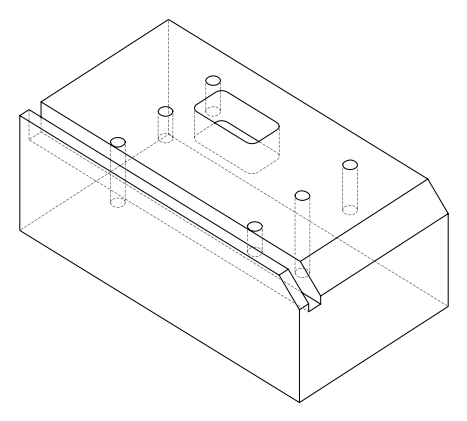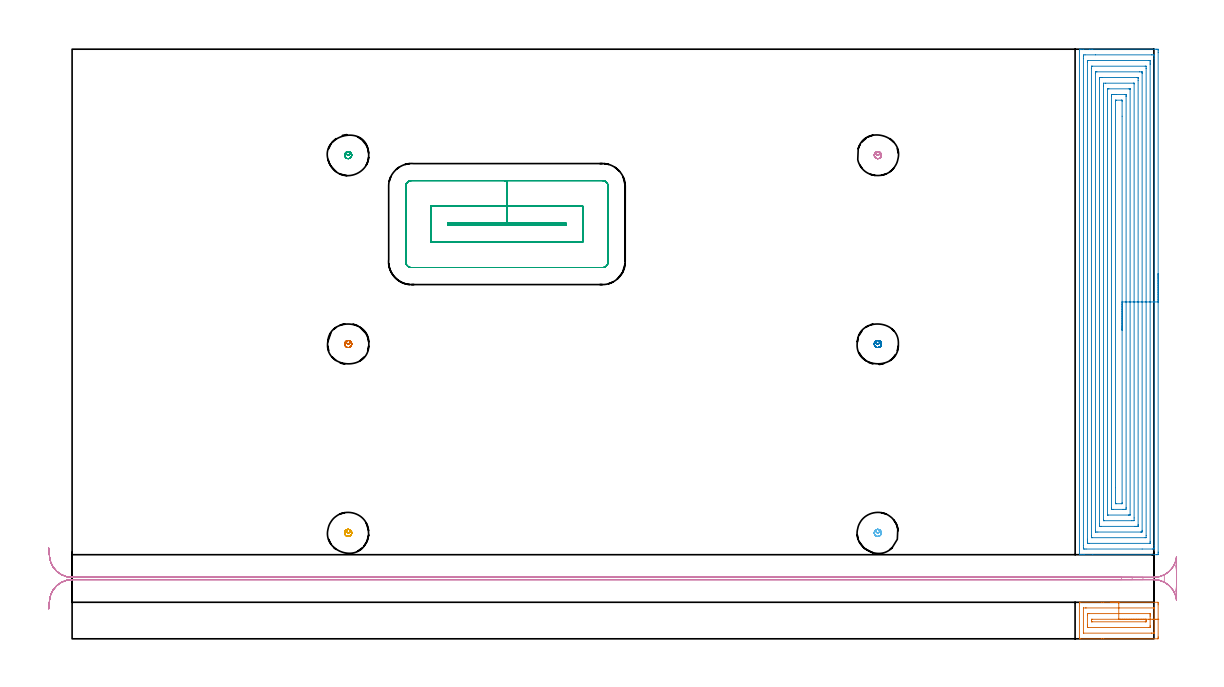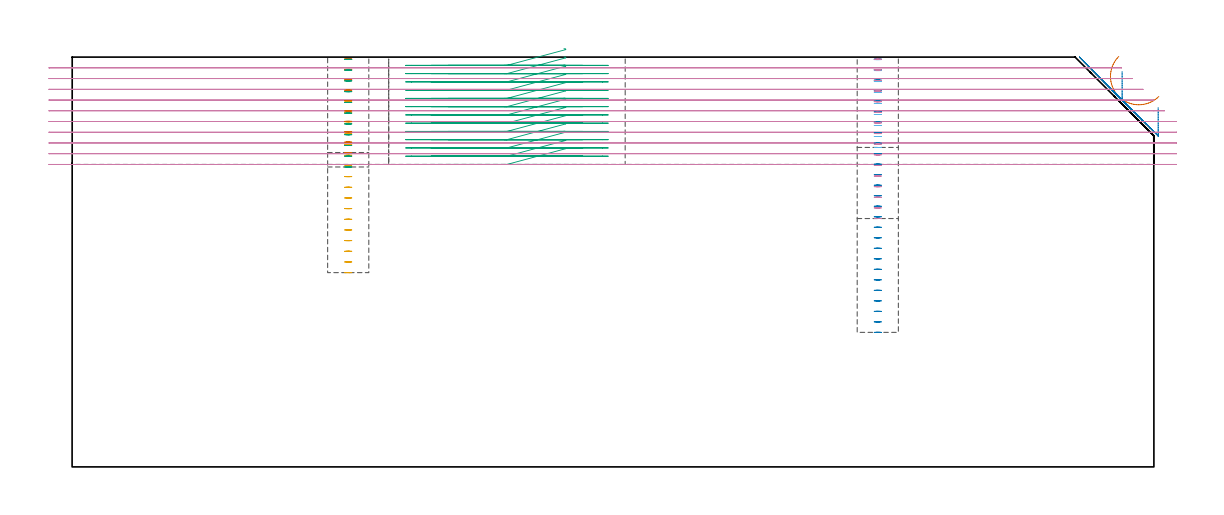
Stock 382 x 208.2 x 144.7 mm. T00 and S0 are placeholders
(PLAN: 10 operations, 3 tool changes, 49.5 min)
(1 AREA_MILL | FG_CHAMFER_SURFACE | UGT0205_001 | 1.44 min | 8259 mm3)
(2 AREA_MILL_1 | FG_CHAMFER_SURFACE_1 | UGT0205_001 | 14.74 min | 71512 mm3)
(3 MILL_RECTANGULAR_POCKET | POCKET_RECTANGULAR_STRAIGHT | NXT0201_011 | Follow Part, ap 3, ae 75% | 12.5 min | 133083 mm3)
(4 MILL_RECTANGULAR_SLOT | SLOT_RECTANGULAR | NXT0201_012 | Follow Part, ap 4, ae 75% | 16.32 min | 237416 mm3)
(5 MILL_BLIND_HOLE_FROM_SOLID_MATERIAL | STEP1POCKET | NXT0201_011 | Spiral | 1.01 min | 12564 mm3)
(6 MILL_BLIND_HOLE_FROM_SOLID_MATERIAL_1 | STEP1POCKET_1 | NXT0201_011 | Spiral | 0.43 min | 5273 mm3)
(7 MILL_BLIND_HOLE_FROM_SOLID_MATERIAL_2 | STEP1POCKET_2 | NXT0201_011 | Spiral | 0.48 min | 5557 mm3)
(8 MILL_BLIND_HOLE_FROM_SOLID_MATERIAL_3 | STEP1POCKET_3 | NXT0201_011 | Spiral | 1.31 min | 16029 mm3)
(9 MILL_BLIND_HOLE_FROM_SOLID_MATERIAL_4 | STEP1POCKET_4 | NXT0201_011 | Spiral | 0.53 min | 6422 mm3)
(10 MILL_BLIND_HOLE_FROM_SOLID_MATERIAL_5 | STEP1POCKET_5 | NXT0201_011 | Spiral | 0.77 min | 9401 mm3)
(TOOL UGT0205_001 | Chamfer Mill 20 x 3 x 45 deg. | D20 FL50 Z2)
(TOOL NXT0201_011 | ENDMILL 12mm [2P460-1200-NA 1630] | D12 FL38 Z6)
(TOOL NXT0201_012 | ENDMILL 16mm [2P460-1600-NA 1630] | D16 FL38 Z6)
(OP 1 AREA_MILL)
G17 G21 G94 G90
T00 M6
G54
G17 G0 G90 X369.6 Y12.9 S1061 M3
G43 Z154.7 H0
Z144.937
G94 G1 X369.011 Z144.293 F250.
X368.48 Z143.601
X368.011 Z142.865
X367.608 Z142.092
X367.274 Z141.286
X367.012 Z140.454
X366.823 Z139.602
X366.709 Z138.737
X366.671 Z137.865
X366.709 Z136.994
X366.823 Z136.129
X367.012 Z135.277
X367.274 Z134.445
X367.608 Z133.639
X368.011 Z132.865
X368.48 Z132.13
X369.011 Z131.438
X369.6 Z130.794
X383.282 Y12.899 Z117.113
X383.49 Y12.896 Z116.904
X383.497 Y12.563 Z116.903
X383.5 Y12.012 Z116.9
Y0.66
X383.498 Y0.337 Z116.902
X383.49 Y0.004 Z116.904
X383.282 Y0.001 Z117.113
X364.264 Y0. Z136.13
X363.578 Z136.822
X356.132 Z144.266
X355.706 Y0.01 Z144.692
X355.7 Y0.337 Z144.7
Y12.563
X355.706 Y12.89 Z144.692
X356.133 Y12.9 Z144.265
X363.578 Z136.822
X364.264 Z136.13
X369.6 Z130.794
X369.602 Y12.561 Z130.798
X369.6 Y10.9 Z130.8
X381.966 Y10.899 Z118.434
X382.05 Y10.894 Z118.35
X382.072 Y10.89 Z118.328
X382.081 Y10.85 Z118.319
X382.084 Y10.816 Z118.316
X382.086 Y10.781 Z118.314
X382.085 Y2.084 Z118.315
X382.084 Y2.05 Z118.316
X382.08 Y2.021 Z118.32
X382.05 Y2.01 Z118.35
X381.245 Y2. Z119.155
X381.161 Z119.239
X357.235 Y2.001 Z143.165
X357.15 Y2.006 Z143.25
X357.128 Y2.01 Z143.272
X357.119 Y2.05 Z143.281
X357.116 Y2.084 Z143.284
X357.114 Y2.119 Z143.286
X357.115 Y10.816 Z143.285
X357.116 Y10.85 Z143.284
X357.12 Y10.879 Z143.28
X357.15 Y10.89 Z143.25
X357.955 Y10.9 Z142.445
X358.039 Z142.361
X369.6 Z130.8
Y8.9
X380.445 Y8.899 Z119.955
X380.62 Y8.892 Z119.78
X380.66 Y8.89 Z119.74
X380.665 Y8.87 Z119.735
X380.667 Y8.841 Z119.733
X380.67 Y8.678 Z119.73
X380.671 Y8.197 Z119.729
X380.672 Y7.803 Z119.728
Y4.703
X380.671 Y4.311 Z119.729
X380.67 Y4.179 Z119.73
X380.667 Y4.075 Z119.733
X380.665 Y4.014 Z119.735
X380.629 Y4.01 Z119.771
X380.271 Y4.003 Z120.129
X380.098 Y4.001 Z120.302
X358.755 Z141.645
X358.58 Y4.007 Z141.82
X358.54 Y4.01 Z141.86
X358.535 Y4.03 Z141.865
X358.533 Y4.059 Z141.867
X358.53 Y4.222 Z141.87
X358.529 Y4.703 Z141.871
X358.528 Y5.097 Z141.872
X358.529 Y8.197 Z141.871
Y8.589
X358.53 Y8.721 Z141.87
X358.533 Y8.825 Z141.867
X358.535 Y8.886 Z141.865
X358.571 Y8.89 Z141.829
X358.929 Y8.897 Z141.471
X359.102 Y8.899 Z141.298
X369.6 Y8.9 Z130.8
Y6.9
X378.925 Y6.899 Z121.475
X379.172 Y6.893 Z121.228
X379.219 Y6.89 Z121.181
X379.251 Y6.877 Z121.149
X379.252 Y6.822 Z121.148
X379.257 Y6.573 Z121.143
Y6.45
X379.255 Y6.075 Z121.145
X379.253 Y6.029 Z121.147
X379.251 Y6.013 Z121.149
X379.225 Y6.01 Z121.175
X379.104 Y6.003 Z121.296
X378.951 Y6. Z121.449
X360.276 Y6.001 Z140.124
X360.028 Y6.006 Z140.372
X359.981 Y6.01 Z140.419
X359.949 Y6.023 Z140.451
X359.948 Y6.078 Z140.452
X359.943 Y6.327 Z140.457
Y6.45
X359.945 Y6.825 Z140.455
X359.947 Y6.871 Z140.453
X359.949 Y6.887 Z140.451
X359.975 Y6.89 Z140.425
X360.096 Y6.897 Z140.304
X360.249 Y6.9 Z140.151
X369.6 Z130.8
X370.243 Z130.211
X370.935 Z129.68
X371.671 Z129.211
X372.445 Z128.808
X373.251 Z128.474
X374.083 Z128.212
X374.935 Z128.023
X375.8 Z127.909
X376.671 Z127.871
X377.543 Z127.909
X378.408 Z128.023
X379.259 Z128.212
X380.091 Z128.474
X380.897 Z128.808
X381.671 Z129.211
X382.407 Z129.68
X383.099 Z130.211
X383.742 Z130.8
G0 Z154.7
M5
M2
(OP 2 AREA_MILL_1)
G17 G21 G94 G90
T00 M6
G54
G17 G0 G90 X383.5 Y128.95 S1061 M3
G43 Z154.7 H0
Z126.9
G94 G1 Y128.912 Z126.028 F250.
Y128.798 Z125.164
Y128.609 Z124.312
Y128.347 Z123.48
Y128.013 Z122.674
Y127.61 Z121.9
Y127.142 Z121.164
Y126.61 Z120.472
Y126.021 Z119.829
Y125.378 Z119.24
Y124.686 Z118.708
Y123.95 Z118.24
Y123.176 Z117.837
Y122.37 Z117.503
Y121.538 Z117.241
Y120.686 Z117.052
Y119.822 Z116.938
Y118.95 Z116.9
Y30.615
X383.499 Y30.286 Z116.901
X383.493 Y29.731 Z116.904
X383.491 Y29.707 Z116.906
X382.939 Y29.7 Z117.458
X360.403 Z139.992
X357.431 Z142.965
X357.15 Z143.245
X356.588 Z143.811
X356.054 Z144.344
X355.737 Z144.654
X355.703 Y29.709 Z144.688
X355.7 Y29.841 Z144.7
Y208.059
X355.703 Y208.19 Z144.688
X355.735 Y208.193 Z144.657
X356.055 Y208.2 Z144.344
X356.588 Z143.811
X357.15 Z143.245
X359.21 Z141.188
X359.818 Z140.577
X360.403 Z139.992
X382.354 Z118.043
X382.939 Y208.197 Z117.458
X383.491 Y208.193 Z116.906
X383.493 Y208.169 Z116.904
X383.499 Y207.614 Z116.901
X383.5 Y207.051 Z116.9
Y118.95
X382.086 Z118.314
Y32.96
X382.084 Y32.069 Z118.316
X382.083 Y32.035 Z118.317
X382.05 Y31.71 Z118.35
X381.527 Y31.701 Z118.873
X377.86 Y31.7 Z122.54
X358.039 Z142.361
X357.516 Y31.702 Z142.884
X357.15 Y31.71 Z143.25
X357.117 Y32.069 Z143.283
X357.115 Y32.103 Z143.285
X357.114 Y32.96 Z143.286
Y204.94
X357.116 Y205.831 Z143.284
X357.117 Y205.865 Z143.283
X357.15 Y206.19 Z143.25
X357.673 Y206.198 Z142.727
X361.34 Y206.2 Z139.06
X381.161 Z119.239
X381.684 Y206.198 Z118.716
X382.05 Y206.19 Z118.35
X382.083 Y205.831 Z118.317
X382.085 Y205.797 Z118.315
X382.086 Y204.94 Z118.314
Y118.95
X380.672 Z119.728
X380.671 Y34.341 Z119.729
X380.669 Y33.851 Z119.731
X380.667 Y33.751 Z119.733
X380.665 Y33.71 Z119.735
X380.572 Y33.706 Z119.828
X380.421 Y33.701 Z119.979
X359.079 Z141.321
X358.929 Y33.703 Z141.471
X358.779 Y33.71 Z141.621
X358.535 Y33.727 Z141.865
X358.533 Y33.851 Z141.867
X358.53 Y34.251 Z141.87
X358.529 Y34.742 Z141.871
X358.528 Y35.143 Z141.872
X358.529 Y203.559 Z141.871
X358.531 Y204.049 Z141.869
X358.533 Y204.149 Z141.867
X358.535 Y204.19 Z141.865
X358.628 Y204.194 Z141.772
X358.779 Y204.199 Z141.621
X380.121 Y204.2 Z120.279
X380.271 Y204.197 Z120.129
X380.421 Y204.19 Z119.979
X380.665 Y204.173 Z119.735
X380.667 Y204.049 Z119.733
X380.67 Y203.649 Z119.73
X380.671 Y203.158 Z119.729
X380.672 Y202.757 Z119.728
Y118.95
X379.257 Z121.143
Y36.524
X379.253 Y35.763 Z121.147
X379.251 Y35.716 Z121.149
X379.212 Y35.71 Z121.188
X379.109 Y35.705 Z121.291
X378.904 Y35.701 Z121.496
X360.267 Z140.133
X360.081 Y35.703 Z140.319
X359.988 Y35.708 Z140.412
X359.95 Y35.712 Z140.45
X359.948 Y35.744 Z140.452
X359.943 Y36.399 Z140.457
Y36.524
Y201.376
X359.947 Y202.137 Z140.453
X359.949 Y202.184 Z140.451
X359.989 Y202.19 Z140.411
X360.091 Y202.195 Z140.309
X360.296 Y202.199 Z140.104
X378.933 Z121.467
X379.119 Y202.197 Z121.281
X379.212 Y202.192 Z121.188
X379.25 Y202.188 Z121.15
X379.252 Y202.156 Z121.148
X379.257 Y201.501 Z121.143
Y201.376
Y118.95
X377.843 Z122.557
X377.842 Y38.306 Z122.558
X377.841 Y38.068 Z122.559
X377.836 Y37.827 Z122.564
X377.824 Y37.71 Z122.576
X377.754 Y37.706 Z122.646
X377.603 Y37.702 Z122.797
X377.319 Y37.7 Z123.081
X362.201 Z138.199
X361.597 Y37.703 Z138.803
X361.395 Y37.707 Z139.005
X361.367 Y37.71 Z139.033
X361.363 Y37.779 Z139.037
X361.359 Y37.906 Z139.041
X361.357 Y38.066 Z139.043
Y38.306
X361.358 Y199.594 Z139.042
X361.359 Y199.832 Z139.041
X361.364 Y200.073 Z139.036
X361.376 Y200.19 Z139.024
X361.446 Y200.194 Z138.954
X361.597 Y200.198 Z138.803
X361.881 Y200.2 Z138.519
X376.999 Z123.401
X377.603 Y200.197 Z122.797
X377.805 Y200.193 Z122.595
X377.833 Y200.19 Z122.567
X377.837 Y200.121 Z122.563
X377.841 Y199.994 Z122.559
X377.843 Y199.834 Z122.557
Y199.594
Y118.95
X376.429 Z123.971
Y40.375 Z123.972
X376.427 Y40.088 Z123.973
X376.424 Y39.786 Z123.976
X376.422 Y39.719 Z123.978
X376.341 Y39.71 Z124.059
X376.209 Y39.703 Z124.191
X375.825 Y39.701 Z124.575
X375.323 Y39.7 Z125.077
X363.375 Z137.025
X362.871 Y39.702 Z137.529
X362.792 Y39.708 Z137.608
X362.778 Y39.711 Z137.622
X362.776 Y39.736 Z137.624
X362.773 Y39.801 Z137.627
X362.772 Y40.088 Z137.628
X362.771 Y40.694 Z137.629
X362.772 Y197.525 Z137.628
X362.773 Y197.812 Z137.627
X362.776 Y198.114 Z137.624
X362.778 Y198.181 Z137.622
X362.859 Y198.19 Z137.541
X362.991 Y198.197 Z137.409
X363.375 Y198.199 Z137.025
X363.877 Y198.2 Z136.523
X375.825 Z124.575
X376.329 Y198.198 Z124.071
X376.408 Y198.192 Z123.992
X376.422 Y198.189 Z123.978
X376.424 Y198.164 Z123.976
X376.427 Y198.099 Z123.973
X376.428 Y197.812 Z123.972
X376.429 Y197.206 Z123.971
Y118.95
X375.015 Z125.385
Y42.682
X375.013 Y41.871 Z125.387
X375.012 Y41.794 Z125.388
X375.008 Y41.721 Z125.392
X374.936 Y41.71 Z125.464
X374.216 Y41.701 Z126.184
X364.434 Y41.7 Z135.966
X364.264 Y41.703 Z136.136
X364.208 Y41.707 Z136.192
X364.194 Y41.71 Z136.206
X364.19 Y41.74 Z136.21
X364.187 Y41.791 Z136.213
X364.186 Y41.871 Z136.214
X364.185 Y41.95 Z136.215
Y195.217
X364.187 Y196.029 Z136.213
X364.188 Y196.106 Z136.212
X364.192 Y196.179 Z136.208
X364.264 Y196.19 Z136.136
X364.984 Y196.199 Z135.416
X374.766 Y196.2 Z125.634
X374.936 Y196.197 Z125.464
X374.992 Y196.193 Z125.408
X375.006 Y196.19 Z125.394
X375.01 Y196.16 Z125.39
X375.013 Y196.109 Z125.387
X375.014 Y196.029 Z125.386
X375.015 Y195.95 Z125.385
Y118.95
X373.601 Z126.799
X373.6 Y43.833 Z126.8
X373.597 Y43.754 Z126.803
X373.594 Y43.716 Z126.806
X373.577 Y43.71 Z126.823
X373.157 Y43.701 Z127.243
X373.11 Y43.7 Z127.29
X365.995 Z134.405
X365.637 Y43.71 Z134.763
X365.606 Y43.716 Z134.794
X365.603 Y43.742 Z134.797
X365.6 Y43.783 Z134.8
Y194.067
X365.603 Y194.145 Z134.797
X365.606 Y194.184 Z134.794
X365.623 Y194.19 Z134.777
X366.043 Y194.199 Z134.357
X366.09 Y194.2 Z134.31
X373.205 Z127.195
X373.563 Y194.19 Z126.837
X373.594 Y194.184 Z126.806
X373.597 Y194.158 Z126.803
X373.6 Y194.117 Z126.8
X373.601 Y118.95 Z126.799
X372.186 Z128.214
Y46.326
X372.182 Y45.921 Z128.218
X372.179 Y45.728 Z128.221
X371.994 Y45.709 Z128.406
X371.379 Y45.702 Z129.021
X371.114 Y45.7 Z129.286
X367.557 Z132.843
X367.106 Y45.702 Z133.294
X367.06 Y45.705 Z133.34
X367.028 Y45.71 Z133.372
X367.02 Y45.715 Z133.38
X367.019 Y45.731 Z133.381
X367.016 Y45.902 Z133.384
X367.014 Y46.244 Z133.386
Y46.326
Y191.574
X367.018 Y191.978 Z133.382
X367.021 Y192.172 Z133.379
X367.206 Y192.191 Z133.194
X367.821 Y192.198 Z132.579
X368.086 Y192.2 Z132.314
X368.711 Z131.689
X371.643 Z128.757
X372.094 Y192.198 Z128.306
X372.14 Y192.195 Z128.26
X372.172 Y192.19 Z128.228
X372.18 Y192.185 Z128.22
X372.181 Y192.169 Z128.219
X372.184 Y191.998 Z128.216
X372.186 Y191.656 Z128.214
Y191.574
Y118.95
X370.772 Z129.628
X370.771 Y48.108 Z129.629
X370.769 Y47.828 Z129.631
X370.765 Y47.732 Z129.635
X370.763 Y47.71 Z129.637
X370.743 Y47.707 Z129.657
X370.693 Y47.704 Z129.707
X370.489 Y47.701 Z129.911
X368.711 Z131.689
X368.575 Y47.703 Z131.825
X368.467 Y47.707 Z131.933
X368.438 Y47.71 Z131.962
X368.435 Y47.745 Z131.965
X368.432 Y47.825 Z131.968
X368.429 Y48.108 Z131.971
X368.428 Y53.38 Z131.972
X368.429 Y189.792 Z131.971
X368.431 Y190.072 Z131.969
X368.435 Y190.168 Z131.965
X368.437 Y190.19 Z131.963
X368.457 Y190.193 Z131.943
X368.507 Y190.196 Z131.893
X368.711 Y190.199 Z131.689
X370.489 Z129.911
X370.625 Y190.197 Z129.775
X370.733 Y190.193 Z129.667
X370.762 Y190.19 Z129.638
X370.765 Y190.155 Z129.635
X370.768 Y190.075 Z129.632
X370.771 Y189.792 Z129.629
X370.772 Y184.529 Z129.628
Y118.95
Y118.078 Z129.666
Y117.214 Z129.78
Y116.362 Z129.969
Y115.53 Z130.231
Y114.724 Z130.565
Y113.95 Z130.968
Y113.214 Z131.436
Y112.522 Z131.968
Y111.879 Z132.557
Y111.29 Z133.2
Y110.758 Z133.892
Y110.29 Z134.628
Y109.887 Z135.402
Y109.553 Z136.208
Y109.291 Z137.04
Y109.102 Z137.891
Y108.988 Z138.756
Y108.95 Z139.628
G0 Z154.7
M5
M2
(OP 3 MILL_RECTANGULAR_POCKET)
G17 G21 G94 G90
T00 M6
G54
G17 G0 G90 X173.674 Y146.1 S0 M3
G43 Z154.7 H1
Z147.7
G94 G1 X174.3 Z147.532 F250.
Y146.8 Z147.344
X153.55 Z141.785
X132.8 F500.
Y146.1
X174.3
Y146.8
X153.55
Y152.8
X126.8
Y140.1
X180.3
Y152.8
X153.55
Y161.8
X119.8
G3 X117.8 Y159.8 R2.
G1 Y133.1
G3 X119.8 Y131.1 R2.
G1 X187.3
G3 X189.3 Y133.1 R2.
G1 Y159.8
G3 X187.3 Y161.8 R2.
G1 X153.55
X152.55
G0 X173.674 Y146.1 Z144.785
G1 X174.3 Z144.617 F250.
Y146.8 Z144.429
X153.55 Z138.869
X132.8 F500.
Y146.1
X174.3
Y146.8
X153.55
Y152.8
X126.8
Y140.1
X180.3
Y152.8
X153.55
Y161.8
X119.8
G3 X117.8 Y159.8 R2.
G1 Y133.1
G3 X119.8 Y131.1 R2.
G1 X187.3
G3 X189.3 Y133.1 R2.
G1 Y159.8
G3 X187.3 Y161.8 R2.
G1 X153.55
X152.55
G0 X173.674 Y146.1 Z141.869
G1 X174.3 Z141.701 F250.
Y146.8 Z141.514
X153.55 Z135.954
X132.8 F500.
Y146.1
X174.3
Y146.8
X153.55
Y152.8
X126.8
Y140.1
X180.3
Y152.8
X153.55
Y161.8
X119.8
G3 X117.8 Y159.8 R2.
G1 Y133.1
G3 X119.8 Y131.1 R2.
G1 X187.3
G3 X189.3 Y133.1 R2.
G1 Y159.8
G3 X187.3 Y161.8 R2.
G1 X153.55
X152.55
G0 X173.674 Y146.1 Z138.954
G1 X174.3 Z138.786 F250.
Y146.8 Z138.598
X153.55 Z133.038
X132.8 F500.
Y146.1
X174.3
Y146.8
X153.55
Y152.8
X126.8
Y140.1
X180.3
Y152.8
X153.55
Y161.8
X119.8
G3 X117.8 Y159.8 R2.
G1 Y133.1
G3 X119.8 Y131.1 R2.
G1 X187.3
G3 X189.3 Y133.1 R2.
G1 Y159.8
G3 X187.3 Y161.8 R2.
G1 X153.55
X152.55
G0 X173.674 Y146.1 Z136.038
G1 X174.3 Z135.871 F250.
Y146.8 Z135.683
X153.55 Z130.123
X132.8 F500.
Y146.1
X174.3
Y146.8
X153.55
Y152.8
X126.8
Y140.1
X180.3
Y152.8
X153.55
Y161.8
X119.8
G3 X117.8 Y159.8 R2.
G1 Y133.1
G3 X119.8 Y131.1 R2.
G1 X187.3
G3 X189.3 Y133.1 R2.
G1 Y159.8
G3 X187.3 Y161.8 R2.
G1 X153.55
X152.55
G0 X173.674 Y146.1 Z133.123
G1 X174.3 Z132.955 F250.
Y146.8 Z132.768
X153.55 Z127.208
X132.8 F500.
Y146.1
X174.3
Y146.8
X153.55
Y152.8
X126.8
Y140.1
X180.3
Y152.8
X153.55
Y161.8
X119.8
G3 X117.8 Y159.8 R2.
G1 Y133.1
G3 X119.8 Y131.1 R2.
G1 X187.3
G3 X189.3 Y133.1 R2.
G1 Y159.8
G3 X187.3 Y161.8 R2.
G1 X153.55
X152.55
G0 X173.674 Y146.1 Z130.208
G1 X174.3 Z130.04 F250.
Y146.8 Z129.852
X153.55 Z124.292
X132.8 F500.
Y146.1
X174.3
Y146.8
X153.55
Y152.8
X126.8
Y140.1
X180.3
Y152.8
X153.55
Y161.8
X119.8
G3 X117.8 Y159.8 R2.
G1 Y133.1
G3 X119.8 Y131.1 R2.
G1 X187.3
G3 X189.3 Y133.1 R2.
G1 Y159.8
G3 X187.3 Y161.8 R2.
G1 X153.55
X152.55
G0 X173.674 Y146.1 Z127.292
G1 X174.3 Z127.124 F250.
Y146.8 Z126.937
X153.55 Z121.377
X132.8 F500.
Y146.1
X174.3
Y146.8
X153.55
Y152.8
X126.8
Y140.1
X180.3
Y152.8
X153.55
Y161.8
X119.8
G3 X117.8 Y159.8 R2.
G1 Y133.1
G3 X119.8 Y131.1 R2.
G1 X187.3
G3 X189.3 Y133.1 R2.
G1 Y159.8
G3 X187.3 Y161.8 R2.
G1 X153.55
X152.55
G0 X173.674 Y146.1 Z124.377
G1 X174.3 Z124.209 F250.
Y146.8 Z124.021
X153.55 Z118.462
X132.8 F500.
Y146.1
X174.3
Y146.8
X153.55
Y152.8
X126.8
Y140.1
X180.3
Y152.8
X153.55
Y161.8
X119.8
G3 X117.8 Y159.8 R2.
G1 Y133.1
G3 X119.8 Y131.1 R2.
G1 X187.3
G3 X189.3 Y133.1 R2.
G1 Y159.8
G3 X187.3 Y161.8 R2.
G1 X153.55
X152.55
G0 X173.674 Y146.1 Z121.462
G1 X174.3 Z121.294 F250.
Y146.8 Z121.106
X153.55 Z115.546
X132.8 F500.
Y146.1
X174.3
Y146.8
X153.55
Y152.8
X126.8
Y140.1
X180.3
Y152.8
X153.55
Y161.8
X119.8
G3 X117.8 Y159.8 R2.
G1 Y133.1
G3 X119.8 Y131.1 R2.
G1 X187.3
G3 X189.3 Y133.1 R2.
G1 Y159.8
G3 X187.3 Y161.8 R2.
G1 X153.55
X152.55
G0 X173.674 Y146.1 Z118.546
G1 X174.3 Z118.378 F250.
Y146.8 Z118.191
X153.55 Z112.631
X132.8 F500.
Y146.1
X174.3
Y146.8
X153.55
Y152.8
X126.8
Y140.1
X180.3
Y152.8
X153.55
Y161.8
X119.8
G3 X117.8 Y159.8 R2.
G1 Y133.1
G3 X119.8 Y131.1 R2.
G1 X187.3
G3 X189.3 Y133.1 R2.
G1 Y159.8
G3 X187.3 Y161.8 R2.
G1 X153.55
X152.55
G0 X173.674 Y146.1 Z115.631
G1 X174.3 Z115.463 F250.
Y146.8 Z115.275
X153.55 Z109.715
X132.8 F500.
Y146.1
X174.3
Y146.8
X153.55
Y152.8
X126.8
Y140.1
X180.3
Y152.8
X153.55
Y161.8
X119.8
G3 X117.8 Y159.8 R2.
G1 Y133.1
G3 X119.8 Y131.1 R2.
G1 X187.3
G3 X189.3 Y133.1 R2.
G1 Y159.8
G3 X187.3 Y161.8 R2.
G1 X153.55
X152.55
G0 X173.674 Y146.1 Z112.715
G1 X174.3 Z112.548 F250.
Y146.8 Z112.36
X153.55 Z106.8
X132.8 F500.
Y146.1
X174.3
Y146.8
X153.55
Y152.8
X126.8
Y140.1
X180.3
Y152.8
X153.55
Y161.8
X119.8
G3 X117.8 Y159.8 R2.
G1 Y133.1
G3 X119.8 Y131.1 R2.
G1 X187.3
G3 X189.3 Y133.1 R2.
G1 Y159.8
G3 X187.3 Y161.8 R2.
G1 X153.55
X152.55
G0 Z154.7
M5
M2
(OP 4 MILL_RECTANGULAR_SLOT)
G17 G21 G94 G90
T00 M6
G54
G17 G0 G90 X-8.23 Y10.603 S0 M3
G43 Z154.7 H1
Z140.91
G94 G1 X-7.97 Y13.592 F250.
G2 X0. Y20.9 R8. F500.
G1 X370.545
G3 X370.545 Y21.7 R8.
G1 X0.
G2 X-7.97 Y29.008 R8.
G1 X-8.23 Y31.997 F250.
G0 Y10.603 Z137.12
G1 X-7.97 Y13.592
G2 X0. Y20.9 R8. F500.
G1 X374.334
G3 X374.335 Y21.7 R8.
G1 X0.
G2 X-7.97 Y29.008 R8.
G1 X-8.23 Y31.997 F250.
G0 Y10.603 Z133.33
G1 X-7.97 Y13.592
G2 X0. Y20.9 R8. F500.
G1 X378.124
G3 X378.125 Y21.7 R8.
G1 X0.
G2 X-7.97 Y29.008 R8.
G1 X-8.23 Y31.997 F250.
G0 Y10.603 Z129.54
G1 X-7.97 Y13.592
G2 X0. Y20.9 R8. F500.
G1 X381.914
G3 X381.914 Y21.7 R8.
G1 X0.
G2 X-7.97 Y29.008 R8.
G1 X-8.23 Y31.997 F250.
G0 Y10.603 Z125.75
G1 X-7.97 Y13.592
G2 X0. Y20.9 R8. F500.
G1 X382.
G2 X385.615 Y20.037 R8.
G3 X385.617 Y22.564 R8.
G2 X382. Y21.7 R8.
G1 X0.
G2 X-7.97 Y29.008 R8.
G1 X-8.23 Y31.997 F250.
G0 Y10.603 Z121.96
G1 X-7.97 Y13.592
G2 X0. Y20.9 R8. F500.
G1 X382.
G2 X389.335 Y16.094 R8.
G3 X390. Y19.287 R8.
G1 Y23.297
G3 X389.331 Y26.499 R8.
G2 X382. Y21.7 R8.
G1 X0.
G2 X-7.97 Y29.008 R8.
G1 X-8.23 Y31.997 F250.
G0 Y10.603 Z118.17
G1 X-7.97 Y13.592
G2 X0. Y20.9 R8. F500.
G1 X382.
G2 X389.895 Y14.19 R8.
G1 X389.925 Y14.186
G3 X390. Y15.278 R8.
G1 Y27.34
G3 X389.926 Y28.423 R8.
G1 X389.897 Y28.419
G2 X382. Y21.7 R8.
G1 X0.
G2 X-7.97 Y29.008 R8.
G1 X-8.23 Y31.997 F250.
G0 Y10.603 Z114.38
G1 X-7.97 Y13.592
G2 X0. Y20.9 R8. F500.
G1 X382.
G2 X389.97 Y13.592 R8.
G1 X390.
Y29.008
X389.97
G2 X382. Y21.7 R8.
G1 X0.
G2 X-7.97 Y29.008 R8.
G1 X-8.23 Y31.997 F250.
G0 Y10.603 Z110.59
G1 X-7.97 Y13.592
G2 X0. Y20.9 R8. F500.
G1 X382.
G2 X389.97 Y13.592 R8.
G1 X390.
Y29.008
X389.97
G2 X382. Y21.7 R8.
G1 X0.
G2 X-7.97 Y29.008 R8.
G1 X-8.23 Y31.997 F250.
G0 Y10.603 Z106.8
G1 X-7.97 Y13.592
G2 X0. Y20.9 R8. F500.
G1 X382.
G2 X389.97 Y13.592 R8.
G1 X390.
Y29.008
X389.97
G2 X382. Y21.7 R8.
G1 X0.
G2 X-7.97 Y29.008 R8.
G1 X-8.23 Y31.997 F250.
G0 Z154.7
M5
M2
(OP 5 MILL_BLIND_HOLE_FROM_SOLID_MATERIAL)
G17 G21 G94 G90
T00 M6
G54
G17 G0 G90 X97.5 Y37.4 S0 M3
G43 Z154.7 H1
Z143.933
G94 G3 X98.125 Y38.025 R0.625 F250.
X97.5 Y38.65 R0.625
X96.25 Y37.4 R1.25
X97.5 Y38.65 R-1.25
X96.875 Y38.025 R0.625
X97.5 Y37.4 R0.625
G0 Z140.167
G3 X98.125 Y38.025 R0.625
X97.5 Y38.65 R0.625
X96.25 Y37.4 R1.25
X97.5 Y38.65 R-1.25
X96.875 Y38.025 R0.625
X97.5 Y37.4 R0.625
G0 Z136.4
G3 X98.125 Y38.025 R0.625
X97.5 Y38.65 R0.625
X96.25 Y37.4 R1.25
X97.5 Y38.65 R-1.25
X96.875 Y38.025 R0.625
X97.5 Y37.4 R0.625
G0 Z132.633
G3 X98.125 Y38.025 R0.625
X97.5 Y38.65 R0.625
X96.25 Y37.4 R1.25
X97.5 Y38.65 R-1.25
X96.875 Y38.025 R0.625
X97.5 Y37.4 R0.625
G0 Z128.867
G3 X98.125 Y38.025 R0.625
X97.5 Y38.65 R0.625
X96.25 Y37.4 R1.25
X97.5 Y38.65 R-1.25
X96.875 Y38.025 R0.625
X97.5 Y37.4 R0.625
G0 Z125.1
G3 X98.125 Y38.025 R0.625
X97.5 Y38.65 R0.625
X96.25 Y37.4 R1.25
X97.5 Y38.65 R-1.25
X96.875 Y38.025 R0.625
X97.5 Y37.4 R0.625
G0 Z121.333
G3 X98.125 Y38.025 R0.625
X97.5 Y38.65 R0.625
X96.25 Y37.4 R1.25
X97.5 Y38.65 R-1.25
X96.875 Y38.025 R0.625
X97.5 Y37.4 R0.625
G0 Z117.567
G3 X98.125 Y38.025 R0.625
X97.5 Y38.65 R0.625
X96.25 Y37.4 R1.25
X97.5 Y38.65 R-1.25
X96.875 Y38.025 R0.625
X97.5 Y37.4 R0.625
G0 Z113.8
G3 X98.125 Y38.025 R0.625
X97.5 Y38.65 R0.625
X96.25 Y37.4 R1.25
X97.5 Y38.65 R-1.25
X96.875 Y38.025 R0.625
X97.5 Y37.4 R0.625
G0 Z110.033
G3 X98.125 Y38.025 R0.625
X97.5 Y38.65 R0.625
X96.25 Y37.4 R1.25
X97.5 Y38.65 R-1.25
X96.875 Y38.025 R0.625
X97.5 Y37.4 R0.625
G0 Z106.267
G3 X98.125 Y38.025 R0.625
X97.5 Y38.65 R0.625
X96.25 Y37.4 R1.25
X97.5 Y38.65 R-1.25
X96.875 Y38.025 R0.625
X97.5 Y37.4 R0.625
G0 Z102.5
G3 X98.125 Y38.025 R0.625
X97.5 Y38.65 R0.625
X96.25 Y37.4 R1.25
X97.5 Y38.65 R-1.25
X96.875 Y38.025 R0.625
X97.5 Y37.4 R0.625
G0 Z98.733
G3 X98.125 Y38.025 R0.625
X97.5 Y38.65 R0.625
X96.25 Y37.4 R1.25
X97.5 Y38.65 R-1.25
X96.875 Y38.025 R0.625
X97.5 Y37.4 R0.625
G0 Z94.967
G3 X98.125 Y38.025 R0.625
X97.5 Y38.65 R0.625
X96.25 Y37.4 R1.25
X97.5 Y38.65 R-1.25
X96.875 Y38.025 R0.625
X97.5 Y37.4 R0.625
G0 Z91.2
G3 X98.125 Y38.025 R0.625
X97.5 Y38.65 R0.625
X96.25 Y37.4 R1.25
X97.5 Y38.65 R-1.25
X96.875 Y38.025 R0.625
X97.5 Y37.4 R0.625
G0 Z87.433
G3 X98.125 Y38.025 R0.625
X97.5 Y38.65 R0.625
X96.25 Y37.4 R1.25
X97.5 Y38.65 R-1.25
X96.875 Y38.025 R0.625
X97.5 Y37.4 R0.625
G0 Z83.667
G3 X98.125 Y38.025 R0.625
X97.5 Y38.65 R0.625
X96.25 Y37.4 R1.25
X97.5 Y38.65 R-1.25
X96.875 Y38.025 R0.625
X97.5 Y37.4 R0.625
G0 Z79.9
G3 X98.125 Y38.025 R0.625
X97.5 Y38.65 R0.625
X96.25 Y37.4 R1.25
X97.5 Y38.65 R-1.25
X96.875 Y38.025 R0.625
X97.5 Y37.4 R0.625
G0 Z76.133
G3 X98.125 Y38.025 R0.625
X97.5 Y38.65 R0.625
X96.25 Y37.4 R1.25
X97.5 Y38.65 R-1.25
X96.875 Y38.025 R0.625
X97.5 Y37.4 R0.625
G0 Z72.367
G3 X98.125 Y38.025 R0.625
X97.5 Y38.65 R0.625
X96.25 Y37.4 R1.25
X97.5 Y38.65 R-1.25
X96.875 Y38.025 R0.625
X97.5 Y37.4 R0.625
G0 Z68.6
G3 X98.125 Y38.025 R0.625
X97.5 Y38.65 R0.625
X96.25 Y37.4 R1.25
X97.5 Y38.65 R-1.25
X96.875 Y38.025 R0.625
X97.5 Y37.4 R0.625
G0 Z154.7
M5
M2
(OP 6 MILL_BLIND_HOLE_FROM_SOLID_MATERIAL_1)
G17 G21 G94 G90
T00 M6
G54
G17 G0 G90 X284.5 Y37.4 S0 M3
G43 Z154.7 H1
Z143.822
G94 G3 X285.125 Y38.025 R0.625 F250.
X284.5 Y38.65 R0.625
X283.25 Y37.4 R1.25
X284.5 Y38.65 R-1.25
X283.875 Y38.025 R0.625
X284.5 Y37.4 R0.625
G0 Z139.944
G3 X285.125 Y38.025 R0.625
X284.5 Y38.65 R0.625
X283.25 Y37.4 R1.25
X284.5 Y38.65 R-1.25
X283.875 Y38.025 R0.625
X284.5 Y37.4 R0.625
G0 Z136.067
G3 X285.125 Y38.025 R0.625
X284.5 Y38.65 R0.625
X283.25 Y37.4 R1.25
X284.5 Y38.65 R-1.25
X283.875 Y38.025 R0.625
X284.5 Y37.4 R0.625
G0 Z132.189
G3 X285.125 Y38.025 R0.625
X284.5 Y38.65 R0.625
X283.25 Y37.4 R1.25
X284.5 Y38.65 R-1.25
X283.875 Y38.025 R0.625
X284.5 Y37.4 R0.625
G0 Z128.311
G3 X285.125 Y38.025 R0.625
X284.5 Y38.65 R0.625
X283.25 Y37.4 R1.25
X284.5 Y38.65 R-1.25
X283.875 Y38.025 R0.625
X284.5 Y37.4 R0.625
G0 Z124.433
G3 X285.125 Y38.025 R0.625
X284.5 Y38.65 R0.625
X283.25 Y37.4 R1.25
X284.5 Y38.65 R-1.25
X283.875 Y38.025 R0.625
X284.5 Y37.4 R0.625
G0 Z120.556
G3 X285.125 Y38.025 R0.625
X284.5 Y38.65 R0.625
X283.25 Y37.4 R1.25
X284.5 Y38.65 R-1.25
X283.875 Y38.025 R0.625
X284.5 Y37.4 R0.625
G0 Z116.678
G3 X285.125 Y38.025 R0.625
X284.5 Y38.65 R0.625
X283.25 Y37.4 R1.25
X284.5 Y38.65 R-1.25
X283.875 Y38.025 R0.625
X284.5 Y37.4 R0.625
G0 Z112.8
G3 X285.125 Y38.025 R0.625
X284.5 Y38.65 R0.625
X283.25 Y37.4 R1.25
X284.5 Y38.65 R-1.25
X283.875 Y38.025 R0.625
X284.5 Y37.4 R0.625
G0 Z154.7
M5
M2
(OP 7 MILL_BLIND_HOLE_FROM_SOLID_MATERIAL_2)
G17 G21 G94 G90
T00 M6
G54
G17 G0 G90 X97.5 Y104.1 S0 M3
G43 Z154.7 H1
Z144.03
G94 G3 X98.125 Y104.725 R0.625 F250.
X97.5 Y105.35 R0.625
X96.25 Y104.1 R1.25
X97.5 Y105.35 R-1.25
X96.875 Y104.725 R0.625
X97.5 Y104.1 R0.625
G0 Z140.36
G3 X98.125 Y104.725 R0.625
X97.5 Y105.35 R0.625
X96.25 Y104.1 R1.25
X97.5 Y105.35 R-1.25
X96.875 Y104.725 R0.625
X97.5 Y104.1 R0.625
G0 Z136.69
G3 X98.125 Y104.725 R0.625
X97.5 Y105.35 R0.625
X96.25 Y104.1 R1.25
X97.5 Y105.35 R-1.25
X96.875 Y104.725 R0.625
X97.5 Y104.1 R0.625
G0 Z133.02
G3 X98.125 Y104.725 R0.625
X97.5 Y105.35 R0.625
X96.25 Y104.1 R1.25
X97.5 Y105.35 R-1.25
X96.875 Y104.725 R0.625
X97.5 Y104.1 R0.625
G0 Z129.35
G3 X98.125 Y104.725 R0.625
X97.5 Y105.35 R0.625
X96.25 Y104.1 R1.25
X97.5 Y105.35 R-1.25
X96.875 Y104.725 R0.625
X97.5 Y104.1 R0.625
G0 Z125.68
G3 X98.125 Y104.725 R0.625
X97.5 Y105.35 R0.625
X96.25 Y104.1 R1.25
X97.5 Y105.35 R-1.25
X96.875 Y104.725 R0.625
X97.5 Y104.1 R0.625
G0 Z122.01
G3 X98.125 Y104.725 R0.625
X97.5 Y105.35 R0.625
X96.25 Y104.1 R1.25
X97.5 Y105.35 R-1.25
X96.875 Y104.725 R0.625
X97.5 Y104.1 R0.625
G0 Z118.34
G3 X98.125 Y104.725 R0.625
X97.5 Y105.35 R0.625
X96.25 Y104.1 R1.25
X97.5 Y105.35 R-1.25
X96.875 Y104.725 R0.625
X97.5 Y104.1 R0.625
G0 Z114.67
G3 X98.125 Y104.725 R0.625
X97.5 Y105.35 R0.625
X96.25 Y104.1 R1.25
X97.5 Y105.35 R-1.25
X96.875 Y104.725 R0.625
X97.5 Y104.1 R0.625
G0 Z111.
G3 X98.125 Y104.725 R0.625
X97.5 Y105.35 R0.625
X96.25 Y104.1 R1.25
X97.5 Y105.35 R-1.25
X96.875 Y104.725 R0.625
X97.5 Y104.1 R0.625
G0 Z154.7
M5
M2
(OP 8 MILL_BLIND_HOLE_FROM_SOLID_MATERIAL_3)
G17 G21 G94 G90
T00 M6
G54
G17 G0 G90 X284.5 Y104.1 S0 M3
G43 Z154.7 H1
Z143.989
G94 G3 X285.125 Y104.725 R0.625 F250.
X284.5 Y105.35 R0.625
X283.25 Y104.1 R1.25
X284.5 Y105.35 R-1.25
X283.875 Y104.725 R0.625
X284.5 Y104.1 R0.625
G0 Z140.278
G3 X285.125 Y104.725 R0.625
X284.5 Y105.35 R0.625
X283.25 Y104.1 R1.25
X284.5 Y105.35 R-1.25
X283.875 Y104.725 R0.625
X284.5 Y104.1 R0.625
G0 Z136.567
G3 X285.125 Y104.725 R0.625
X284.5 Y105.35 R0.625
X283.25 Y104.1 R1.25
X284.5 Y105.35 R-1.25
X283.875 Y104.725 R0.625
X284.5 Y104.1 R0.625
G0 Z132.856
G3 X285.125 Y104.725 R0.625
X284.5 Y105.35 R0.625
X283.25 Y104.1 R1.25
X284.5 Y105.35 R-1.25
X283.875 Y104.725 R0.625
X284.5 Y104.1 R0.625
G0 Z129.144
G3 X285.125 Y104.725 R0.625
X284.5 Y105.35 R0.625
X283.25 Y104.1 R1.25
X284.5 Y105.35 R-1.25
X283.875 Y104.725 R0.625
X284.5 Y104.1 R0.625
G0 Z125.433
G3 X285.125 Y104.725 R0.625
X284.5 Y105.35 R0.625
X283.25 Y104.1 R1.25
X284.5 Y105.35 R-1.25
X283.875 Y104.725 R0.625
X284.5 Y104.1 R0.625
G0 Z121.722
G3 X285.125 Y104.725 R0.625
X284.5 Y105.35 R0.625
X283.25 Y104.1 R1.25
X284.5 Y105.35 R-1.25
X283.875 Y104.725 R0.625
X284.5 Y104.1 R0.625
G0 Z118.011
G3 X285.125 Y104.725 R0.625
X284.5 Y105.35 R0.625
X283.25 Y104.1 R1.25
X284.5 Y105.35 R-1.25
X283.875 Y104.725 R0.625
X284.5 Y104.1 R0.625
G0 Z114.3
G3 X285.125 Y104.725 R0.625
X284.5 Y105.35 R0.625
X283.25 Y104.1 R1.25
X284.5 Y105.35 R-1.25
X283.875 Y104.725 R0.625
X284.5 Y104.1 R0.625
G0 Z110.589
G3 X285.125 Y104.725 R0.625
X284.5 Y105.35 R0.625
X283.25 Y104.1 R1.25
X284.5 Y105.35 R-1.25
X283.875 Y104.725 R0.625
X284.5 Y104.1 R0.625
G0 Z106.878
G3 X285.125 Y104.725 R0.625
X284.5 Y105.35 R0.625
X283.25 Y104.1 R1.25
X284.5 Y105.35 R-1.25
X283.875 Y104.725 R0.625
X284.5 Y104.1 R0.625
G0 Z103.167
G3 X285.125 Y104.725 R0.625
X284.5 Y105.35 R0.625
X283.25 Y104.1 R1.25
X284.5 Y105.35 R-1.25
X283.875 Y104.725 R0.625
X284.5 Y104.1 R0.625
G0 Z99.456
G3 X285.125 Y104.725 R0.625
X284.5 Y105.35 R0.625
X283.25 Y104.1 R1.25
X284.5 Y105.35 R-1.25
X283.875 Y104.725 R0.625
X284.5 Y104.1 R0.625
G0 Z95.744
G3 X285.125 Y104.725 R0.625
X284.5 Y105.35 R0.625
X283.25 Y104.1 R1.25
X284.5 Y105.35 R-1.25
X283.875 Y104.725 R0.625
X284.5 Y104.1 R0.625
G0 Z92.033
G3 X285.125 Y104.725 R0.625
X284.5 Y105.35 R0.625
X283.25 Y104.1 R1.25
X284.5 Y105.35 R-1.25
X283.875 Y104.725 R0.625
X284.5 Y104.1 R0.625
G0 Z88.322
G3 X285.125 Y104.725 R0.625
X284.5 Y105.35 R0.625
X283.25 Y104.1 R1.25
X284.5 Y105.35 R-1.25
X283.875 Y104.725 R0.625
X284.5 Y104.1 R0.625
G0 Z84.611
G3 X285.125 Y104.725 R0.625
X284.5 Y105.35 R0.625
X283.25 Y104.1 R1.25
X284.5 Y105.35 R-1.25
X283.875 Y104.725 R0.625
X284.5 Y104.1 R0.625
G0 Z80.9
G3 X285.125 Y104.725 R0.625
X284.5 Y105.35 R0.625
X283.25 Y104.1 R1.25
X284.5 Y105.35 R-1.25
X283.875 Y104.725 R0.625
X284.5 Y104.1 R0.625
G0 Z77.189
G3 X285.125 Y104.725 R0.625
X284.5 Y105.35 R0.625
X283.25 Y104.1 R1.25
X284.5 Y105.35 R-1.25
X283.875 Y104.725 R0.625
X284.5 Y104.1 R0.625
G0 Z73.478
G3 X285.125 Y104.725 R0.625
X284.5 Y105.35 R0.625
X283.25 Y104.1 R1.25
X284.5 Y105.35 R-1.25
X283.875 Y104.725 R0.625
X284.5 Y104.1 R0.625
G0 Z69.767
G3 X285.125 Y104.725 R0.625
X284.5 Y105.35 R0.625
X283.25 Y104.1 R1.25
X284.5 Y105.35 R-1.25
X283.875 Y104.725 R0.625
X284.5 Y104.1 R0.625
G0 Z66.056
G3 X285.125 Y104.725 R0.625
X284.5 Y105.35 R0.625
X283.25 Y104.1 R1.25
X284.5 Y105.35 R-1.25
X283.875 Y104.725 R0.625
X284.5 Y104.1 R0.625
G0 Z62.344
G3 X285.125 Y104.725 R0.625
X284.5 Y105.35 R0.625
X283.25 Y104.1 R1.25
X284.5 Y105.35 R-1.25
X283.875 Y104.725 R0.625
X284.5 Y104.1 R0.625
G0 Z58.633
G3 X285.125 Y104.725 R0.625
X284.5 Y105.35 R0.625
X283.25 Y104.1 R1.25
X284.5 Y105.35 R-1.25
X283.875 Y104.725 R0.625
X284.5 Y104.1 R0.625
G0 Z54.922
G3 X285.125 Y104.725 R0.625
X284.5 Y105.35 R0.625
X283.25 Y104.1 R1.25
X284.5 Y105.35 R-1.25
X283.875 Y104.725 R0.625
X284.5 Y104.1 R0.625
G0 Z51.211
G3 X285.125 Y104.725 R0.625
X284.5 Y105.35 R0.625
X283.25 Y104.1 R1.25
X284.5 Y105.35 R-1.25
X283.875 Y104.725 R0.625
X284.5 Y104.1 R0.625
G0 Z154.7
Z47.5
G3 X285.125 Y104.725 R0.625
X284.5 Y105.35 R0.625
X283.25 Y104.1 R1.25
X284.5 Y105.35 R-1.25
X283.875 Y104.725 R0.625
X284.5 Y104.1 R0.625
G0 Z154.7
M5
M2
(OP 9 MILL_BLIND_HOLE_FROM_SOLID_MATERIAL_4)
G17 G21 G94 G90
T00 M6
G54
G17 G0 G90 X97.5 Y170.8 S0 M3
G43 Z154.7 H1
Z143.9
G94 G3 X98.125 Y171.425 R0.625 F250.
X97.5 Y172.05 R0.625
X96.25 Y170.8 R1.25
X97.5 Y172.05 R-1.25
X96.875 Y171.425 R0.625
X97.5 Y170.8 R0.625
G0 Z140.1
G3 X98.125 Y171.425 R0.625
X97.5 Y172.05 R0.625
X96.25 Y170.8 R1.25
X97.5 Y172.05 R-1.25
X96.875 Y171.425 R0.625
X97.5 Y170.8 R0.625
G0 Z136.3
G3 X98.125 Y171.425 R0.625
X97.5 Y172.05 R0.625
X96.25 Y170.8 R1.25
X97.5 Y172.05 R-1.25
X96.875 Y171.425 R0.625
X97.5 Y170.8 R0.625
G0 Z132.5
G3 X98.125 Y171.425 R0.625
X97.5 Y172.05 R0.625
X96.25 Y170.8 R1.25
X97.5 Y172.05 R-1.25
X96.875 Y171.425 R0.625
X97.5 Y170.8 R0.625
G0 Z128.7
G3 X98.125 Y171.425 R0.625
X97.5 Y172.05 R0.625
X96.25 Y170.8 R1.25
X97.5 Y172.05 R-1.25
X96.875 Y171.425 R0.625
X97.5 Y170.8 R0.625
G0 Z124.9
G3 X98.125 Y171.425 R0.625
X97.5 Y172.05 R0.625
X96.25 Y170.8 R1.25
X97.5 Y172.05 R-1.25
X96.875 Y171.425 R0.625
X97.5 Y170.8 R0.625
G0 Z121.1
G3 X98.125 Y171.425 R0.625
X97.5 Y172.05 R0.625
X96.25 Y170.8 R1.25
X97.5 Y172.05 R-1.25
X96.875 Y171.425 R0.625
X97.5 Y170.8 R0.625
G0 Z117.3
G3 X98.125 Y171.425 R0.625
X97.5 Y172.05 R0.625
X96.25 Y170.8 R1.25
X97.5 Y172.05 R-1.25
X96.875 Y171.425 R0.625
X97.5 Y170.8 R0.625
G0 Z113.5
G3 X98.125 Y171.425 R0.625
X97.5 Y172.05 R0.625
X96.25 Y170.8 R1.25
X97.5 Y172.05 R-1.25
X96.875 Y171.425 R0.625
X97.5 Y170.8 R0.625
G0 Z109.7
G3 X98.125 Y171.425 R0.625
X97.5 Y172.05 R0.625
X96.25 Y170.8 R1.25
X97.5 Y172.05 R-1.25
X96.875 Y171.425 R0.625
X97.5 Y170.8 R0.625
G0 Z105.9
G3 X98.125 Y171.425 R0.625
X97.5 Y172.05 R0.625
X96.25 Y170.8 R1.25
X97.5 Y172.05 R-1.25
X96.875 Y171.425 R0.625
X97.5 Y170.8 R0.625
G0 Z154.7
M5
M2
(OP 10 MILL_BLIND_HOLE_FROM_SOLID_MATERIAL_5)
G17 G21 G94 G90
T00 M6
G54
G17 G0 G90 X284.5 Y170.8 S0 M3
G43 Z154.7 H1
Z143.95
G94 G3 X285.125 Y171.425 R0.625 F250.
X284.5 Y172.05 R0.625
X283.25 Y170.8 R1.25
X284.5 Y172.05 R-1.25
X283.875 Y171.425 R0.625
X284.5 Y170.8 R0.625
G0 Z140.2
G3 X285.125 Y171.425 R0.625
X284.5 Y172.05 R0.625
X283.25 Y170.8 R1.25
X284.5 Y172.05 R-1.25
X283.875 Y171.425 R0.625
X284.5 Y170.8 R0.625
G0 Z136.45
G3 X285.125 Y171.425 R0.625
X284.5 Y172.05 R0.625
X283.25 Y170.8 R1.25
X284.5 Y172.05 R-1.25
X283.875 Y171.425 R0.625
X284.5 Y170.8 R0.625
G0 Z132.7
G3 X285.125 Y171.425 R0.625
X284.5 Y172.05 R0.625
X283.25 Y170.8 R1.25
X284.5 Y172.05 R-1.25
X283.875 Y171.425 R0.625
X284.5 Y170.8 R0.625
G0 Z128.95
G3 X285.125 Y171.425 R0.625
X284.5 Y172.05 R0.625
X283.25 Y170.8 R1.25
X284.5 Y172.05 R-1.25
X283.875 Y171.425 R0.625
X284.5 Y170.8 R0.625
G0 Z125.2
G3 X285.125 Y171.425 R0.625
X284.5 Y172.05 R0.625
X283.25 Y170.8 R1.25
X284.5 Y172.05 R-1.25
X283.875 Y171.425 R0.625
X284.5 Y170.8 R0.625
G0 Z121.45
G3 X285.125 Y171.425 R0.625
X284.5 Y172.05 R0.625
X283.25 Y170.8 R1.25
X284.5 Y172.05 R-1.25
X283.875 Y171.425 R0.625
X284.5 Y170.8 R0.625
G0 Z117.7
G3 X285.125 Y171.425 R0.625
X284.5 Y172.05 R0.625
X283.25 Y170.8 R1.25
X284.5 Y172.05 R-1.25
X283.875 Y171.425 R0.625
X284.5 Y170.8 R0.625
G0 Z113.95
G3 X285.125 Y171.425 R0.625
X284.5 Y172.05 R0.625
X283.25 Y170.8 R1.25
X284.5 Y172.05 R-1.25
X283.875 Y171.425 R0.625
X284.5 Y170.8 R0.625
G0 Z110.2
G3 X285.125 Y171.425 R0.625
X284.5 Y172.05 R0.625
X283.25 Y170.8 R1.25
X284.5 Y172.05 R-1.25
X283.875 Y171.425 R0.625
X284.5 Y170.8 R0.625
G0 Z106.45
G3 X285.125 Y171.425 R0.625
X284.5 Y172.05 R0.625
X283.25 Y170.8 R1.25
X284.5 Y172.05 R-1.25
X283.875 Y171.425 R0.625
X284.5 Y170.8 R0.625
G0 Z102.7
G3 X285.125 Y171.425 R0.625
X284.5 Y172.05 R0.625
X283.25 Y170.8 R1.25
X284.5 Y172.05 R-1.25
X283.875 Y171.425 R0.625
X284.5 Y170.8 R0.625
G0 Z98.95
G3 X285.125 Y171.425 R0.625
X284.5 Y172.05 R0.625
X283.25 Y170.8 R1.25
X284.5 Y172.05 R-1.25
X283.875 Y171.425 R0.625
X284.5 Y170.8 R0.625
G0 Z95.2
G3 X285.125 Y171.425 R0.625
X284.5 Y172.05 R0.625
X283.25 Y170.8 R1.25
X284.5 Y172.05 R-1.25
X283.875 Y171.425 R0.625
X284.5 Y170.8 R0.625
G0 Z91.45
G3 X285.125 Y171.425 R0.625
X284.5 Y172.05 R0.625
X283.25 Y170.8 R1.25
X284.5 Y172.05 R-1.25
X283.875 Y171.425 R0.625
X284.5 Y170.8 R0.625
G0 Z87.7
G3 X285.125 Y171.425 R0.625
X284.5 Y172.05 R0.625
X283.25 Y170.8 R1.25
X284.5 Y172.05 R-1.25
X283.875 Y171.425 R0.625
X284.5 Y170.8 R0.625
G0 Z154.7
M5
M2
